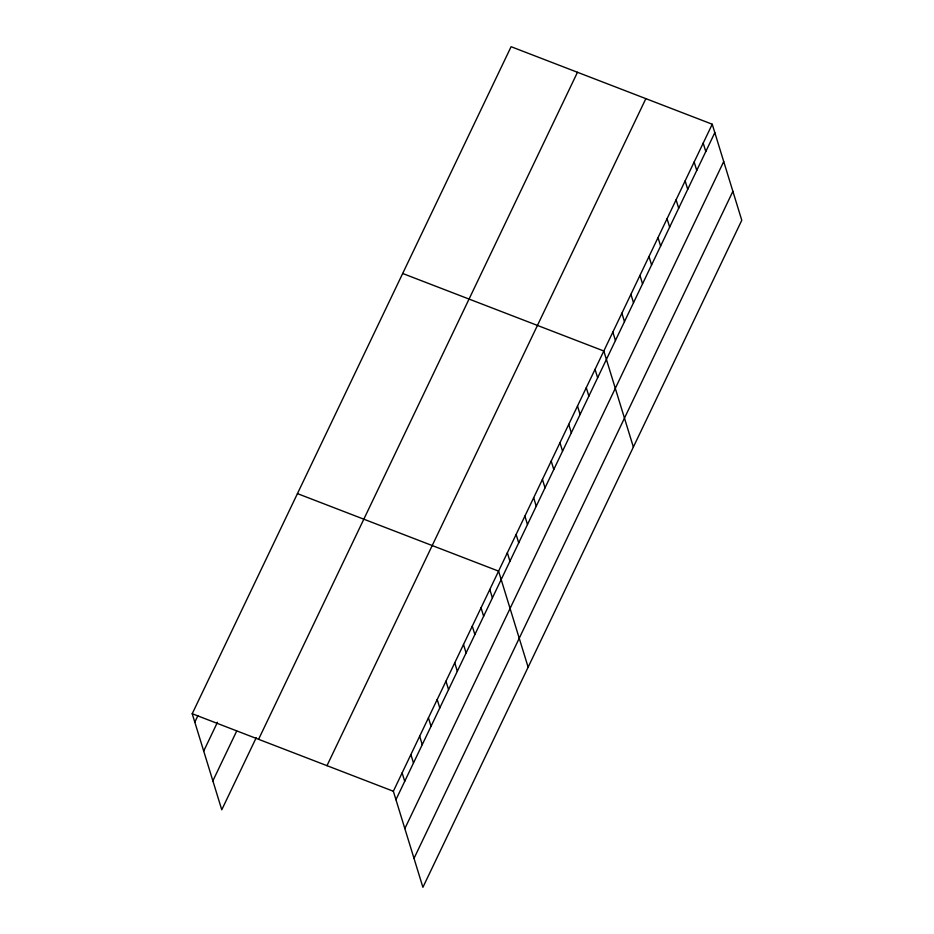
<?xml version="1.0" encoding="UTF-8"?>
<svg xmlns="http://www.w3.org/2000/svg" width="934" height="934" viewBox="0 0 934 934"><rect width="100%" height="100%" fill="white"/><g stroke="black" fill="none" stroke-linecap="round" stroke-linejoin="round"><path stroke-width="1.4" d="M256.22 737.72L221.767 809.778L192.217 713.728L511.096 46.7L712.233 124.222L741.783 220.272L422.904 887.3L393.354 791.25L712.233 124.222M194.809 722.145L197.938 715.596M203.705 751.064L217.482 722.239M212.87 780.859L236.676 731.077M258.59 739.308L577.481 72.28M326.982 765.67L645.861 98.642M395.946 799.667L714.825 132.64M404.842 828.586L723.722 161.559M414.007 858.381L732.886 191.353M402.682 273.487L603.819 351.009L633.369 447.059M297.444 493.607L498.581 571.129L528.13 667.18M192.217 713.728L393.354 791.25M703.197 143.124L705.789 151.542M694.16 162.014L696.752 170.432M685.136 180.916L687.716 189.333M676.099 199.818L678.679 208.235M667.063 218.719L669.655 227.137M658.026 237.621L660.618 246.027M648.99 256.511L651.582 264.929M639.953 275.413L642.545 283.831M630.917 294.315L633.509 302.733M621.881 313.217L624.472 321.635M612.856 332.107L615.436 340.525M595.04 369.35L597.632 377.768M586.272 387.692L588.864 396.109M577.504 406.045L580.096 414.462M568.736 424.386L571.328 432.804M559.968 442.728L562.56 451.145M551.2 461.069L553.792 469.487M542.432 479.411L545.024 487.828M533.664 497.752L536.244 506.17M524.896 516.105L527.476 524.523M516.117 534.446L518.709 542.864M507.349 552.788L509.941 561.206M489.813 589.471L492.405 597.888M481.045 607.812L483.637 616.23M472.277 626.165L474.869 634.583M463.509 644.507L466.089 652.924M454.741 662.848L457.321 671.266M445.962 681.19L448.553 689.607M437.194 699.531L439.786 707.949M428.426 717.872L431.018 726.29M419.658 736.226L422.25 744.643M410.89 754.567L413.482 762.985M402.122 772.908L404.714 781.326"/></g></svg>
